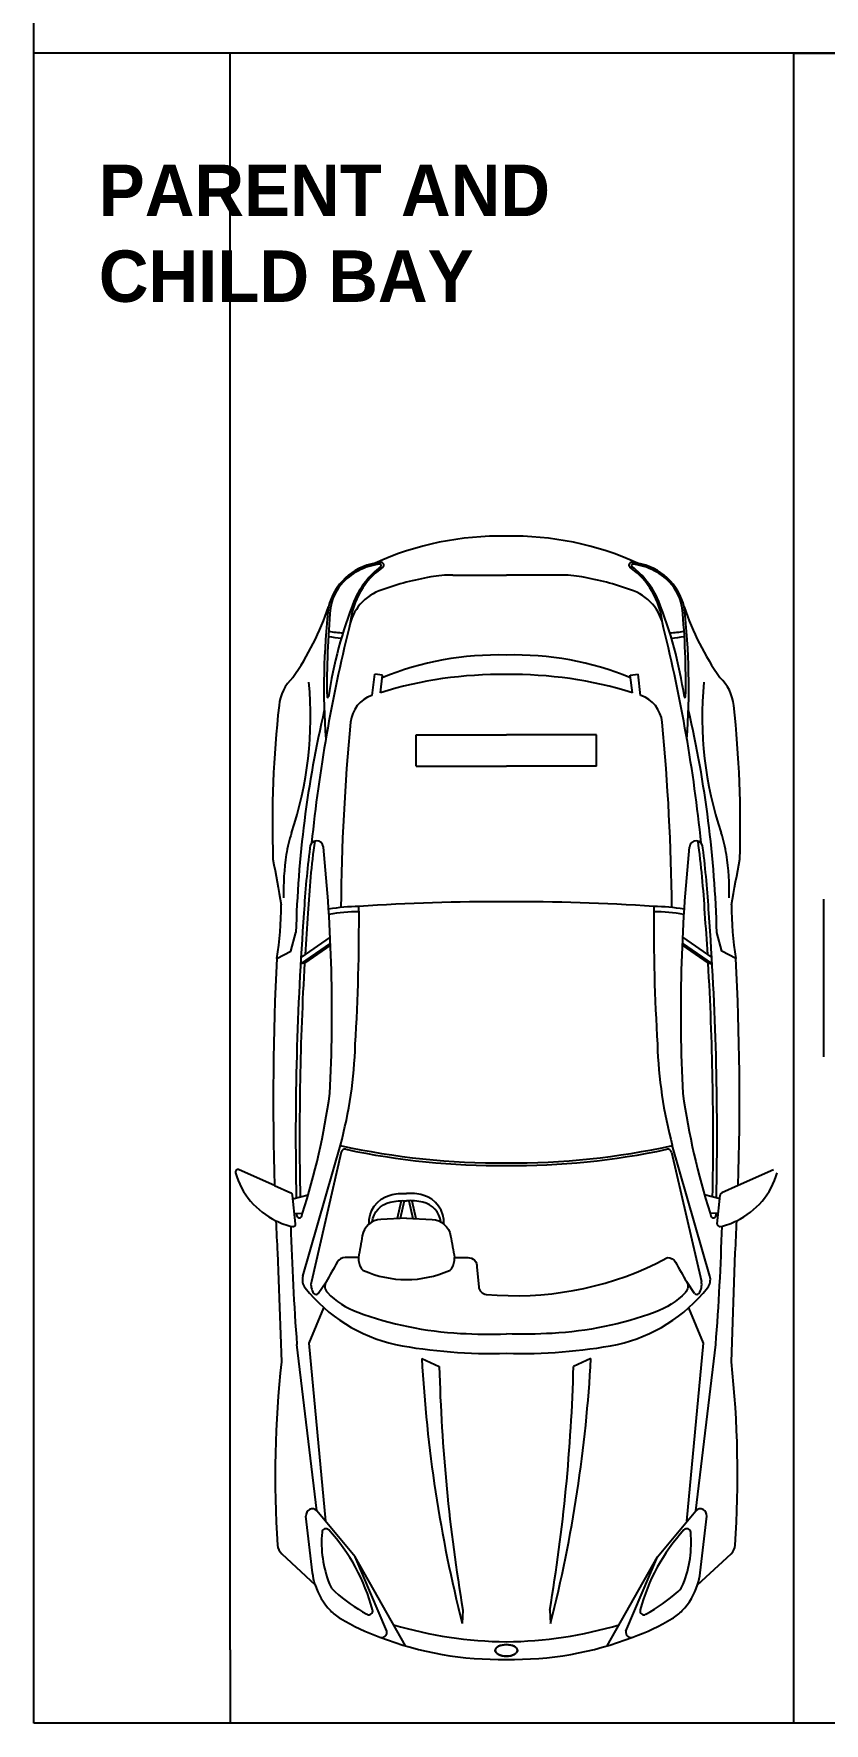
# Model space of a CAD drawing. Header units: inches. Extents: x 478327 to 492265, y -26791 to -22136.
# Drawn here: x 479502 to 479624.9, y -23112.3 to -22849.5 of the extents above; entities that cross this region are included whole.
import ezdxf

# ---------------------------------------------------------------- set-up
doc = ezdxf.new("R2010")
doc.units = ezdxf.units.IN
doc.header["$MEASUREMENT"] = 0
doc.layers.add('ceco.net 217 Nissan Z350 - top', color=145, linetype='Continuous')
doc.layers.add('Parking', color=7, linetype='Continuous')
doc.styles.get("Standard").update_dxf_attribs({"font": ''})
doc.styles.get('Standard').set_extended_font_data('MicrogrammaSSi', bold=True)

msp = doc.modelspace()

# ---------------------------------------------------------------- linework, layer by layer
at = {"color": 0}
msp.add_line((479624.744, -22984.165), (479624.744, -23008.66), dxfattribs=at)
at = {"layer": 'ceco.net 217 Nissan Z350 - top'}
for p, q in [((479567.163, -22933.735), (479575.474, -22933.735)), ((479583.785, -22933.735), (479575.474, -22933.735)), ((479554.618, -22952.447), (479555.009, -22949.166)), ((479556.22, -22949.31), (479555.009, -22949.166)), ((479555.895, -22952.036), (479556.22, -22949.31)), ((479594.728, -22949.31), (479595.939, -22949.166)), ((479595.053, -22952.036), (479594.728, -22949.31)), ((479596.33, -22952.447), (479595.939, -22949.166)), ((479561.449, -22963.474), (479561.449, -22958.595)), ((479561.449, -22958.595), (479575.474, -22958.595)), ((479589.499, -22958.595), (479575.474, -22958.595)), ((479589.499, -22963.474), (479589.499, -22958.595)), ((479561.449, -22963.474), (479575.474, -22963.474)), ((479589.499, -22963.474), (479575.474, -22963.474)), ((479548.141, -22991.017), (479543.491, -22994.233)), ((479548.098, -22990.058), (479543.551, -22993.203)), ((479548.153, -22991.29), (479544.109, -22994.087)), ((479602.795, -22991.29), (479606.839, -22994.087)), ((479602.807, -22991.017), (479607.457, -22994.233)), ((479602.85, -22990.058), (479607.397, -22993.203)), ((479544.109, -22994.087), (479543.491, -22994.233)), ((479606.839, -22994.087), (479607.457, -22994.233)), ((479543.849, -23042.788), (479549.681, -23022.436)), ((479549.811, -23023.523), (479545.169, -23043.604)), ((479601.137, -23023.523), (479605.779, -23043.604)), ((479607.099, -23042.788), (479601.267, -23022.436)), ((479539.449, -23028.708), (479533.94, -23026.259)), ((479617.008, -23026.259), (479611.499, -23028.708)), ((479539.449, -23028.708), (479542.005, -23029.845)), ((479611.499, -23028.708), (479608.943, -23029.845)), ((479542.718, -23034.638), (479542.244, -23030.173)), ((479542.306, -23030.757), (479544.675, -23030.17)), ((479559.111, -23031.054), (479558.495, -23033.829)), ((479559.574, -23031.055), (479558.963, -23033.805)), ((479560.325, -23031.055), (479560.935, -23033.805)), ((479560.787, -23031.054), (479561.403, -23033.829)), ((479608.642, -23030.757), (479606.273, -23030.17)), ((479608.231, -23034.638), (479608.704, -23030.173)), ((479542.548, -23033.036), (479543.807, -23033.023)), ((479608.4, -23033.036), (479607.141, -23033.023)), ((479539.904, -23039.142), (479539.904, -23039.142)), ((479539.904, -23039.142), (479540.511, -23056.103)), ((479610.438, -23056.103), (479611.044, -23039.142)), ((479611.044, -23039.142), (479611.044, -23039.142)), ((479546.218, -23045.469), (479547.452, -23043.698)), ((479604.73, -23045.469), (479603.496, -23043.698)), ((479544.815, -23053.234), (479547.116, -23047.701)), ((479606.133, -23053.234), (479603.833, -23047.701)), ((479546.04, -23079.28), (479542.931, -23053.429)), ((479547.407, -23080.93), (479544.815, -23053.234)), ((479603.541, -23080.93), (479606.133, -23053.234)), ((479604.908, -23079.28), (479608.017, -23053.429)), ((479562.328, -23055.586), (479565.044, -23056.844)), ((479588.62, -23055.586), (479585.904, -23056.844)), ((479545.36, -23088.935), (479544.33, -23080.108)), ((479551.969, -23086.438), (479546.04, -23079.28)), ((479598.979, -23086.438), (479604.908, -23079.28)), ((479605.588, -23088.935), (479606.618, -23080.108)), ((479540.556, -23085.987), (479545.764, -23090.805)), ((479556.89, -23098.004), (479551.969, -23086.438)), ((479559.782, -23100.298), (479551.969, -23086.438)), ((479591.166, -23100.298), (479598.979, -23086.438)), ((479594.058, -23098.004), (479598.979, -23086.438)), ((479605.184, -23090.805), (479610.392, -23085.987)), ((479568.724, -23094.746), (479568.614, -23096.828)), ((479582.224, -23094.746), (479582.335, -23096.828))]:
    msp.add_line(p, q, dxfattribs=at)
for points in [[(479594.949, -22931.777, -0.0255911), (479595.869, -22931.89, -0.0199475)], [(479554.134, -23034.771, -0.3580107), (479557.419, -23030.184, -0.0871424), (479559.949, -23029.961)], [(479554.599, -23034.354, -0.3165607), (479557.419, -23031.301, -0.0871424), (479559.949, -23031.078)], [(479565.764, -23034.771, 0.3580107), (479562.479, -23030.184, 0.0871424), (479559.949, -23029.961)], [(479565.3, -23034.354, 0.3165607), (479562.479, -23031.301, 0.0871424), (479559.949, -23031.078)], [(479559.949, -23033.754), (479555.954, -23033.959, 0.3525811), (479553.086, -23036.522, -0.0080468), (479552.471, -23039.905), (479550.423, -23039.905, 0.2705207), (479549.194, -23040.622, -0.0006141), (479547.452, -23043.698, 0.3317973), (479547.657, -23045.338, 0.1142697), (479552.369, -23048.413, 0.0742459), (479568.349, -23051.694, 0.0216863), (479575.474, -23051.771, 0.0216863)], [(479559.949, -23033.754), (479563.944, -23033.959, -0.3525811), (479566.812, -23036.522, 0.0080468), (479567.427, -23039.905), (479569.476, -23039.905)], [(479569.476, -23039.905, -0.4601813), (479570.894, -23041.389), (479571.171, -23044.447, 0.3618826), (479572.352, -23045.629, 0.136022), (479598.751, -23040.85, 0.0155747)], [(479598.751, -23040.85), (479600.525, -23039.905, -0.2705207), (479601.755, -23040.622, 0.0006141), (479603.496, -23043.698, -0.3317973), (479603.291, -23045.338, -0.1142697), (479598.579, -23048.413, -0.0742459), (479582.599, -23051.694, -0.0216863), (479575.474, -23051.771)], [(479545.764, -23090.805, -0.0465277), (479545.36, -23088.935)]]:
    msp.add_lwpolyline(points, format="xyb", dxfattribs=at)
for points in [[(479539.806, -22993.391), (479541.962, -22992.251), (479542.77, -22989.356)], [(479611.142, -22993.391), (479608.986, -22992.251), (479608.178, -22989.356)]]:
    msp.add_lwpolyline(points, dxfattribs=at)
for centre, radius, start, end in [((479574.452, -22974.413), 46.729, 88.74657, 114.49334), ((479576.496, -22974.413), 46.729, 65.50666, 91.25343), ((479556.637, -22940.817), 9.063, 99.90408, 166.37523), ((479556.637, -22940.817), 9.063, 94.04032, 99.90408), ((479556.028, -22932.183), 0.407, 305.52571, 94.04032), ((479594.921, -22932.183), 0.407, 85.95968, 234.47429), ((479594.311, -22940.817), 9.063, 13.62477, 80.09592), ((479556.767, -22941.206), 9.205, 95.90513, 139.58779), ((479563.353, -22942.443), 12.201, 125.52571, 173.82302), ((479564.07, -22942.994), 13.329, 127.45529, 156.50796), ((479555.841, -22932.252), 0.203, 307.45529, 95.90513), ((479571.196, -22977.534), 44.142, 99.74992, 109.87602), ((479567.163, -22954.063), 20.328, 90, 99.74992), ((479583.785, -22954.063), 20.328, 80.25008, 90), ((479579.752, -22977.534), 44.142, 70.12398, 80.25008), ((479587.595, -22942.443), 12.201, 6.17698, 54.47429), ((479595.108, -22932.252), 0.203, 84.09487, 232.54471), ((479586.878, -22942.994), 13.329, 23.49204, 52.54471), ((479594.181, -22941.206), 9.205, 40.41221, 84.09487), ((479556.1, -22940.261), 8.09, 141.62253, 169.97342), ((479558.443, -22943.179), 7.505, 107.48459, 170.52226), ((479592.505, -22943.179), 7.505, 9.47774, 72.51541), ((479594.848, -22940.261), 8.09, 10.02658, 38.37747), ((479508.143, -22925.558), 41.8, 324.77551, 341.70132), ((479658.588, -22951.239), 111.468, 173.53232, 184.12669), ((479674.199, -22950.561), 126.607, 174.69404, 180.9527), ((479616.502, -22963.118), 69.48, 158.52475, 171.35925), ((479534.446, -22963.118), 69.48, 8.64075, 21.47525), ((479476.749, -22950.561), 126.607, 359.0473, 5.30596), ((479492.36, -22951.239), 111.468, 355.87331, 6.46768), ((479642.805, -22925.558), 41.8, 198.29869, 215.22449), ((479782.918, -22999.609), 238.94, 166.03428, 174.18952), ((479368.03, -22999.609), 238.94, 5.81048, 13.96572), ((479550.924, -22925.807), 17.756, 259.86931, 266.50272), ((479550.924, -22925.807), 16.943, 259.54855, 267.14963), ((479600.024, -22925.807), 16.943, 272.85037, 280.45145), ((479600.024, -22925.807), 17.756, 273.49728, 280.13069), ((479574.085, -22993.04), 46.871, 88.30193, 112.47118), ((479576.863, -22993.04), 46.871, 67.52882, 91.69807), ((479547.04, -22954.71), 6.928, 133.2966, 174.49553), ((479574.621, -23012.45), 63.249, 89.22683, 107.22106), ((479576.328, -23012.45), 63.249, 72.77894, 90.77317), ((479603.908, -22954.71), 6.928, 5.50447, 46.7034), ((479488.102, -22955.751), 56.939, 341.49303, 5.37043), ((479547.71, -22952.664), 0.102, 180.9527, 351.35925), ((479556.123, -22957.088), 4.879, 108.4757, 174.53546), ((479574.621, -23012.45), 63.249, 108.43649, 108.4757), ((479576.328, -23012.45), 63.249, 71.5243, 71.56351), ((479594.825, -22957.088), 4.879, 5.46454, 71.5243), ((479603.238, -22952.664), 0.102, 188.64075, 359.0473), ((479662.846, -22955.751), 56.939, 174.62957, 198.50697), ((479704.606, -22972.499), 165.494, 173.59771, 181.87245), ((479713.767, -22993.566), 171.049, 166.89038, 178.58947), ((479437.181, -22993.566), 171.049, 1.41053, 13.10962), ((479446.342, -22972.499), 165.494, 358.12755, 6.40228), ((479885.324, -22988.581), 335.583, 174.53546, 179.46579), ((479265.624, -22988.581), 335.583, 0.53421, 5.46454), ((479561.373, -22980.277), 20.328, 161.49303, 171.36583), ((479589.575, -22980.277), 20.328, 8.63417, 18.50697), ((479690.448, -22994.593), 146.672, 172.79757, 176.78002), ((479691.058, -22994.593), 146.672, 172.3693, 176.78002), ((479545.986, -22976.125), 1.052, 4.28067, 184.28067), ((479300.811, -23001.716), 247.562, 357.06726, 5.95157), ((479850.137, -23001.716), 247.562, 174.04843, 182.93274), ((479604.962, -22976.125), 1.052, 355.71933, 175.71933), ((479459.89, -22994.593), 146.672, 3.21998, 7.6307), ((479460.5, -22994.593), 146.672, 3.21998, 7.20243), ((481563.478, -22615.913), 2056.389, 190.138821, 190.340527), ((479580.18, -22983.133), 39.35, 171.36583, 181.1753), ((479570.769, -22983.133), 39.35, 358.8247, 8.63417), ((477586.822, -22615.796), 2057.048, 349.659512, 349.861153), ((479489.953, -22985.119), 50.535, 350.57801, 0.09936), ((480013.307, -23021.085), 470.583, 175.76751, 181.16211), ((480013.917, -23021.085), 470.583, 175.76751, 176.54955), ((479552.943, -23017.412), 32.119, 90.67258, 99.1168), ((479552.943, -23017.412), 31.306, 90.68021, 99.26016), ((479241.753, -22987.757), 310.823, 356.50074, 0.45368), ((479573.055, -23271.169), 286.607, 89.5164, 94.09945), ((479577.893, -23271.169), 286.607, 85.90055, 90.4836), ((479909.195, -22987.757), 310.823, 179.54632, 183.49926), ((479598.005, -23017.412), 31.306, 80.73984, 89.31979), ((479598.005, -23017.412), 32.119, 80.8832, 89.32742), ((479137.031, -23021.085), 470.583, 3.45045, 4.23249), ((479137.641, -23021.085), 470.583, 358.83789, 4.23249), ((479660.995, -22985.119), 50.535, 179.90064, 189.42199), ((479965.236, -23015.355), 425.996, 177.04463, 181.79629), ((480013.917, -23021.085), 470.583, 176.711, 181.14379), ((479137.031, -23021.085), 470.583, 358.85621, 3.289), ((479185.712, -23015.355), 425.996, 358.20371, 2.95537), ((479484.283, -23004.771), 67.742, 344.88399, 358.3444), ((479666.665, -23004.771), 67.742, 181.6556, 195.11601), ((479436.319, -22998.765), 112.816, 342.32212, 352.04324), ((479714.629, -22998.765), 112.816, 187.95676, 197.67788), ((479574.5, -22910.297), 114.887, 257.51922, 270.48596), ((479550.405, -23023.66), 0.61, 77.95893, 166.98413), ((479574.5, -22910.704), 114.887, 257.95893, 270.48596), ((479576.448, -22910.297), 114.887, 269.51404, 282.48078), ((479576.448, -22910.704), 114.887, 269.51404, 282.04107), ((479600.543, -23023.66), 0.61, 13.01587, 102.04107), ((479533.775, -23026.63), 0.407, 66.02813, 196.21125), ((479544.885, -23023.4), 11.976, 196.21125, 244.11173), ((479606.063, -23023.4), 11.976, 295.88827, 343.78875), ((479541.84, -23030.216), 0.407, 6.05154, 66.02813), ((479609.108, -23030.216), 0.407, 113.97187, 173.94846), ((479544.885, -23023.4), 11.976, 244.11173, 257.15855), ((479965.236, -23015.355), 425.996, 182.53203, 183.20101), ((480013.307, -23021.085), 470.583, 181.45481, 181.48929), ((479543.29, -23033.305), 0.407, 181.48929, 342.1051), ((479436.319, -22998.765), 112.816, 342.1051, 342.32212), ((479714.629, -22998.765), 112.816, 197.67788, 197.8949), ((479607.658, -23033.305), 0.407, 197.8949, 358.51071), ((479137.641, -23021.085), 470.583, 358.51071, 358.54519), ((479606.063, -23023.4), 11.976, 282.84145, 295.88827), ((479185.712, -23015.355), 425.996, 356.79899, 357.46797), ((479905.684, -23024.993), 363.865, 181.57792, 184.48213), ((479542.313, -23034.68), 0.407, 257.15855, 6.05154), ((479245.264, -23024.993), 363.865, 355.51787, 358.42208), ((479608.635, -23034.68), 0.407, 173.94846, 282.84145), ((479555.948, -23039.905), 3.476, 180, 208.53393), ((479553.608, -23041.177), 0.813, 208.53393, 246.16199), ((479559.949, -23026.826), 16.503, 246.16199, 293.83801), ((479566.29, -23041.177), 0.813, 293.83801, 331.46607), ((479563.951, -23039.905), 3.476, 331.46607, 0), ((479545.803, -23043.348), 2.033, 164.01006, 218.34326), ((479563.715, -23029.18), 24.87, 218.34326, 257.24575), ((479547.399, -23044.119), 2.288, 166.98413, 216.42865), ((479587.234, -23029.18), 24.87, 282.75425, 321.65674), ((479603.549, -23044.119), 2.288, 323.57135, 13.01587), ((479605.145, -23043.348), 2.033, 321.65674, 15.98994), ((479545.885, -23045.236), 0.407, 216.42865, 325.13906), ((479605.063, -23045.236), 0.407, 214.86094, 323.57135), ((479573.16, -22974.085), 80.746, 259.34001, 271.64196), ((479577.788, -22974.085), 80.746, 268.35804, 280.65999), ((479701.719, -23073.779), 162.175, 173.74291, 183.83692), ((479777.423, -23043.904), 215.411, 183.1086, 194.22245), ((479833.706, -23049.893), 268.751, 181.48207, 189.6074), ((479317.242, -23049.893), 268.751, 350.3926, 358.51793), ((479373.526, -23043.904), 215.411, 345.77755, 356.8914), ((479449.229, -23073.779), 162.175, 356.16308, 6.25709), ((479545.342, -23080.019), 1.016, 46.67469, 185.00645), ((479605.606, -23080.019), 1.016, 354.99355, 133.32531), ((479564.505, -23084.203), 17.751, 174.95091, 201.42073), ((479547.431, -23082.695), 0.61, 42.53067, 174.95091), ((479526.061, -23102.297), 29.608, 14.85236, 42.53067), ((479624.887, -23102.297), 29.608, 137.46933, 165.14764), ((479586.443, -23084.203), 17.751, 338.57927, 5.04909), ((479603.518, -23082.695), 0.61, 5.04909, 137.46933), ((479541.936, -23084.495), 2.033, 183.83692, 227.22915), ((479609.012, -23084.495), 2.033, 312.77085, 356.16308), ((479595.36, -23087.703), 10.303, 342.47485, 353.13053), ((479555.588, -23087.703), 10.303, 197.52515, 223.65422), ((479550.819, -23089.573), 3.049, 201.42073, 228.34894), ((479567.313, -23071.028), 27.868, 228.34894, 240.98184), ((479583.635, -23071.028), 27.868, 299.01816, 311.65106), ((479600.129, -23089.573), 3.049, 311.65106, 338.57927), ((479595.36, -23087.703), 10.303, 316.34578, 342.47485), ((479553.429, -23089.763), 7.318, 223.65422, 239.36825), ((479554.091, -23094.864), 0.61, 240.98184, 14.85236), ((479596.857, -23094.864), 0.61, 165.14764, 299.01816), ((479597.519, -23089.763), 7.318, 300.63175, 316.34578), ((479568.389, -23064.498), 36.68, 239.36825, 249.94029), ((479576.103, -23036.267), 63.405, 253.34473, 269.43196), ((479574.845, -23036.267), 63.405, 270.56804, 286.65527), ((479582.559, -23064.498), 36.68, 290.05971, 300.63175), ((479556.1, -23098.194), 0.813, 248.99141, 13.5083), ((479574.465, -23050.373), 52.04, 248.99141, 271.11134), ((479576.483, -23050.373), 52.04, 268.88866, 291.00859), ((479594.848, -23098.194), 0.813, 166.4917, 291.00859)]:
    msp.add_arc(centre, radius, start, end, dxfattribs=at)
at = {"layer": 'ceco.net 217 Nissan Z350 - top', "extrusion": (0, 0, -1)}
msp.add_ellipse((479575.474, -23101.011), major_axis=(-1.738, 0), ratio=0.5214678, dxfattribs=at)
at = {"layer": 'ceco.net 217 Nissan Z350 - top'}
msp.add_ellipse((479575.474, -23101.011), major_axis=(1.738, 0), ratio=0.5214678, dxfattribs=at)
at = {"layer": 'Parking'}
for p, q in [((479502.037, -22852.538), (479502.037, -22655.688)), ((479620.147, -22852.538), (479502.037, -22852.538)), ((479502.037, -23112.338), (479502.037, -22852.538)), ((482304.957, -22852.538), (479502.037, -22852.538)), ((479532.53, -23100.932), (479532.53, -22852.538)), ((479620.147, -23112.338), (479620.147, -22852.538)), ((479620.147, -22852.538), (479750.047, -22852.538)), ((479532.53, -23100.932), (479532.53, -23112.338)), ((479620.147, -23112.338), (479502.037, -23112.338)), ((479750.047, -23112.338), (479620.147, -23112.338))]:
    msp.add_line(p, q, dxfattribs=at)

# ---------------------------------------------------------------- texts
at = {"layer": 'Parking', "insert": (479512.136, -22869.904), "char_height": 8, "attachment_point": 1}
msp.add_mtext_dynamic_manual_height_columns('{\\fBahnschrift Light|b1|i0|c0|p34;PARENT AND CHILD BAY}', width=100.37356, gutter_width=1, heights=[0], dxfattribs=at)

doc.saveas('drawing.dxf')
